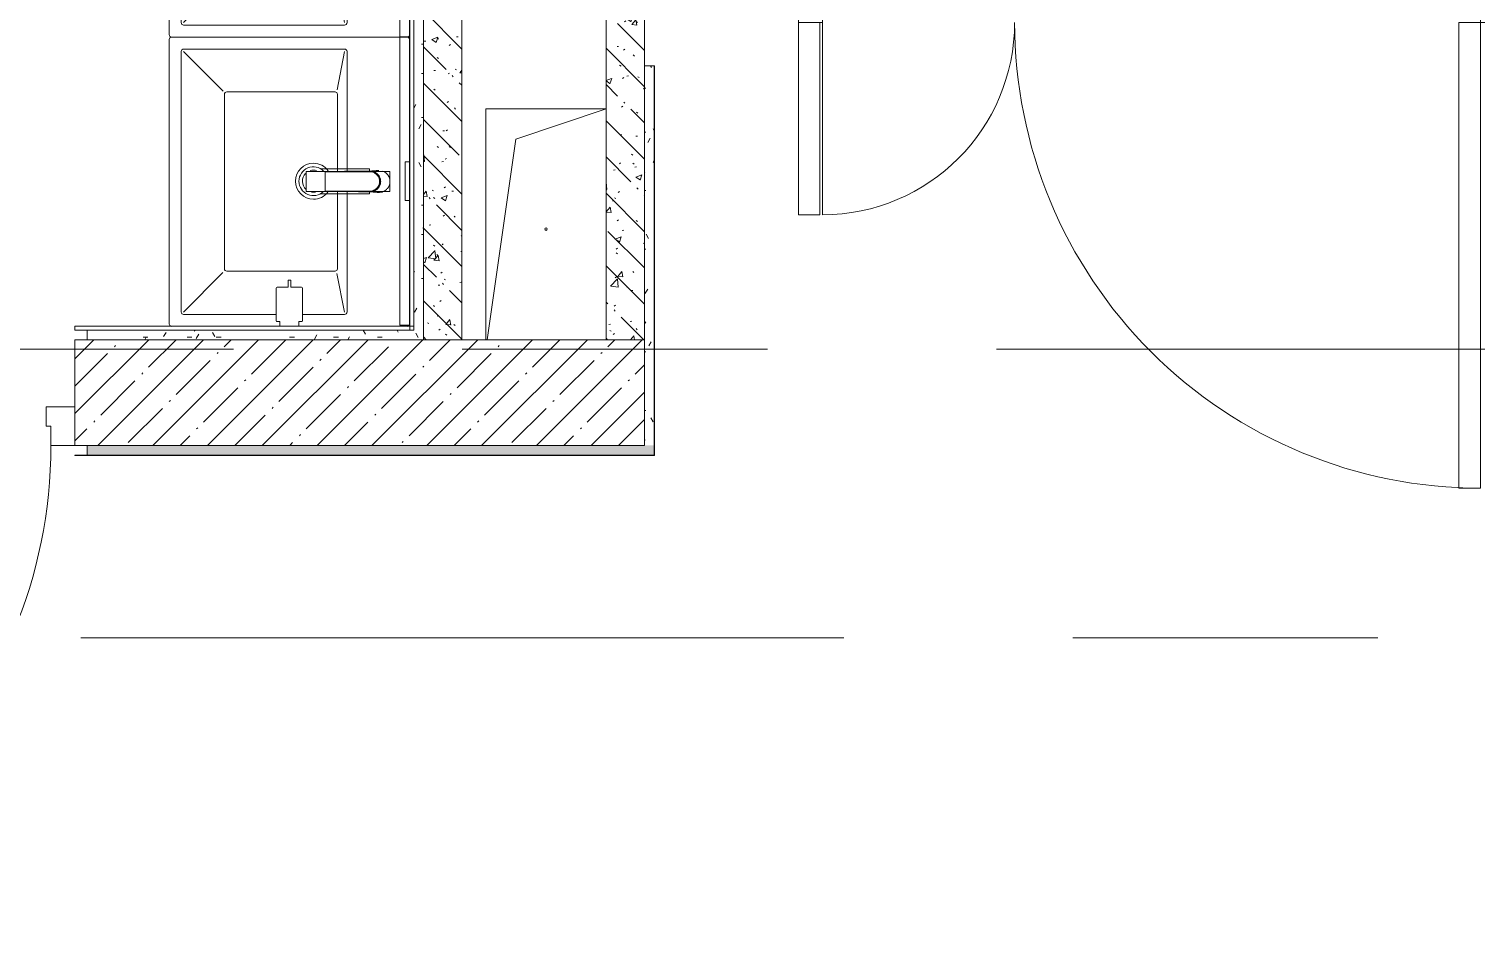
# Model space of a CAD drawing. Header units: millimetres. Extents: x 35881 to 234190, y -8553 to 29063.
# Drawn here: x 44629 to 47640, y 9900 to 11767 of the extents above; entities that cross this region are included whole.
import ezdxf

# ---------------------------------------------------------------- set-up
doc = ezdxf.new("R2010")
doc.units = ezdxf.units.MM
doc.linetypes.add('Осевая', pattern=[3175, 635, -476.25, 1587.5, -476.25])
for name, color, linetype, lineweight in [('0-1', 7, 'Continuous', 9), ('A-DETL-GENF', 7, 'Continuous', 9), ('A-DOOR', 7, 'Continuous', 9), ('A-DOOR-1', 7, 'Continuous', 13), ('A-DOOR-FRAM', 7, 'Continuous', 13), ('A-GENM', 7, 'Continuous', 9), ('A-WALL', 7, 'Continuous', 9), ('I-WALL', 7, 'Continuous', 9), ('P-SANR-FIXT', 7, 'Continuous', 9), ('Оси-2', 7, 'Осевая', 9)]:
    doc.layers.add(name, color=color, linetype=linetype, lineweight=lineweight)
for name, color, linetype, lineweight, true_color in [('A-WALL-1', 7, 'Continuous', 9, 0x3c3c3c), ('A-WALL-FNSH-1', 7, 'Continuous', 9, 0x3c3c3c), ('I-FURN-1', 7, 'Continuous', 9, 0xf0f0f0)]:
    doc.layers.add(name, color=color, linetype=linetype, lineweight=lineweight, true_color=true_color)
pattern_1 = [(135, (0, 0), (-75.43415, -75.43415), [106.68, -17.78, 3.556, -17.78]), (135, (0, 75.39), (-75.43415, -75.43415), []), (50, (0, 0), (127.52922, -11.15758), [13.335, -146.685]), (355, (0, 0), (-24.66966, 133.74002), [10.668, -117.348]), (100.451, (10.63, -0.93), (102.85973, 122.58178), [11.333, -124.663]), (46.184, (0, 35.56), (189.75516, -29.43036), [20.002, -220.027]), (96.636, (15.81, 33.1), (166.1822, 173.1996), [17, -186.995]), (351.184, (0, 35.56), (166.1839, 173.1976), [16.002, -176.022]), (21, (17.78, 26.67), (106.13027, -71.58603), [13.335, -146.685]), (326, (17.78, 26.67), (43.26188, 128.93175), [10.668, -117.348]), (71.451, (26.62, 20.7), (149.39198, 57.34505), [11.333, -124.663]), (37.5, (0, 0), (2.16223, 59.188357), [3.353, -112.573, 3.353, -115.773, -117.792]), (37.5, (0, 0), (2.16223, 59.188357), [-235.052, 3.353, -114.44]), (7.5, (0, 0), (46.77386, 70.12615), [3.353, -64.567, 3.353, -109.906, -44.894]), (7.5, (0, 0), (46.77386, 70.12615), [-181.178, 3.353, -41.542]), (327.5, (-39.65, 0), (94.91367, -4.010093), [3.353, -41.097, 3.353, -135.331, -184.023]), (327.5, (-39.65, 0), (94.91367, -4.010093), [-183.134, 3.353, -180.67]), (317.5, (-57.43, 0), (103.69057, 17.79882), [3.353, -54.432, 3.353, -88.748, -130.683]), (317.5, (-57.43, 0), (103.69057, 17.79882), [-149.885, 3.353, -127.33])]
pattern_2 = [(0, (0, 0), (121.92, 30.48), [10.058, -81.382, 10.058, -81.382, -487.68]), (0, (0, 0), (121.92, 30.48), [-182.88, 10.058, -172.822, 10.058, -81.382, -213.36]), (0, (0, 0), (121.92, 30.48), [-457.2, 10.058, -50.902, 10.058, -142.342]), (120, (45.72, 15.24), (-87.356454, 90.345817), [10.058, -81.382, 10.058, -81.382, -487.68]), (120, (45.72, 15.24), (-87.356454, 90.345817), [-182.88, 10.058, -172.822, 10.058, -81.382, -213.36]), (120, (45.72, 15.24), (-87.356454, 90.345817), [-457.2, 10.058, -50.902, 10.058, -142.342]), (240, (60.96, 76.2), (-34.563546, -120.825817), [10.058, -81.382, 10.058, -81.382, -487.68]), (240, (60.96, 76.2), (-34.563546, -120.825817), [-182.88, 10.058, -172.822, 10.058, -81.382, -213.36]), (240, (60.96, 76.2), (-34.563546, -120.825817), [-457.2, 10.058, -50.902, 10.058, -142.342])]

# ---------------------------------------------------------------- blocks, each defined once
blk = doc.blocks.new('110_Дверь_СКБ_1Ст_Внутренняя1 - Д-11 1100x2100h_кладовые _все__ коридор _между помещениями блока столовой__ моечные _все_-32089417-План размещения напольных электротехнических лючков и розеток 1 этажа в осях 12-23')
at = {"layer": 'A-DOOR'}
blk.add_arc((512.5, 110), 1000, 90, 180, dxfattribs=at)
at = {"layer": 'A-DOOR-1'}
for p, q in [((512.5, 1110), (472.5, 1110)), ((472.5, 110), (472.5, 1110)), ((512.5, 1110), (512.5, 110)), ((512.5, 110), (472.5, 110))]:
    blk.add_line(p, q, dxfattribs=at)
at = {"layer": 'A-DOOR-FRAM'}
for p, q in [((-537.5, 110), (-537.5, 30)), ((-537.5, 110), (-487.5, 110)), ((-487.5, 110), (-487.5, 70)), ((512.5, 110), (512.5, 70)), ((512.5, 110), (562.5, 110)), ((562.5, 110), (562.5, 30)), ((-477.5, 70), (-487.5, 70)), ((-477.5, 70), (-477.5, 30)), ((502.5, 70), (502.5, 30)), ((512.5, 70), (502.5, 70)), ((-537.5, 30), (-477.5, 30)), ((502.5, 30), (562.5, 30))]:
    blk.add_line(p, q, dxfattribs=at)
blk = doc.blocks.new('GM_Отверстие прямоугольное _в плите_ - Отверстие-V52-План размещения напольных электротехнических лючков и розеток 1 этажа в осях 12-23')
at = {"layer": 'A-GENM'}
for p, q in [((-125, -230), (-125, 250)), ((-125, 250), (125, 250)), ((125, 250), (-125, 250)), ((-125, 250), (-125, -230)), ((-62.5, 187.5), (125, 250)), ((-122.1, -230), (-62.5, 187.5))]:
    blk.add_line(p, q, dxfattribs=at)
for start, end in [(360, 180), (180, 360)]:
    blk.add_arc((0, 0), 2.5, start, end, dxfattribs=at)
blk = doc.blocks.new('зеркало круглое600д - 1_22д зеркало круглое d600-V194-План размещения напольных электротехнических лючков и розеток 1 этажа в осях 12-23')
at = {"layer": 'I-FURN-1'}
for p, q in [((-300, 0), (300, 0)), ((300, 0), (-300, 0)), ((-300, 0), (-300, -20)), ((-300, -20), (300, -20)), ((300, -20), (-300, -20)), ((300, -20), (300, 0))]:
    blk.add_line(p, q, dxfattribs=at)
blk = doc.blocks.new('сифон - Для раковины-V208-План размещения напольных электротехнических лючков и розеток 1 этажа в осях 12-23')
at = {"layer": 'P-SANR-FIXT'}
for p, q in [((200, 40), (191.1, 40)), ((191.1, 0.3), (191.1, 40)), ((200, 40), (200, 0.3)), ((116.7, 26), (15, 26)), ((116.7, 26), (116.7, 20.6)), ((191.1, -40), (191.1, 0)), ((200, 0), (200, -40)), ((15, -26), (116.7, -26)), ((116.7, -22.5), (116.7, -26)), ((191.1, -40), (200, -40))]:
    blk.add_line(p, q, dxfattribs=at)
for start, end in [(45, 180), (180, 313.886)]:
    blk.add_arc((0, 0), 30, start, end, dxfattribs=at)
blk = doc.blocks.new('раковина - 400 x 500mm-30602016-План размещения напольных электротехнических лючков и розеток 1 этажа в осях 12-23')
at = {"layer": 'P-SANR-FIXT'}
for p, q in [((-244.5, 500), (347.5, 500)), ((352.5, 495), (352.5, 20)), ((-224.5, 277.5), (-224.5, 470)), ((-219.5, 475), (322.5, 475)), ((-219.5, 470), (-137.6, 388.1)), ((322.5, 470), (240.2, 387.7)), ((327.5, 470), (327.5, 135)), ((-134.5, 155), (-134.5, 380)), ((-129.5, 385), (233.5, 385)), ((238.5, 155), (238.5, 380)), ((-224.5, 135), (-224.5, 222.5)), ((-219.5, 135), (-139.5, 151)), ((31, 130), (-219.5, 130)), ((-126, 150), (-129.5, 150)), ((31, 150), (-126, 150)), ((233.5, 150), (73, 150)), ((322.5, 130), (73, 130)), ((322.5, 135), (242.8, 150.5)), ((352.5, 20), (352.5, 5)), ((347.2, 0), (-244.5, 0))]:
    blk.add_line(p, q, dxfattribs=at)
for centre, radius, start, end in [((-244.5, 495), 5, 90, 169.4067), ((347.5, 495), 5, 0, 90), ((-219.5, 470), 5, 90, 180), ((322.5, 470), 5, 0, 90), ((-129.5, 380), 5, 90, 180), ((233.5, 380), 5, 0, 90), ((52.6, 199.9), 37.5, 0, 180), ((52.6, 199.9), 23, 45, 138.3565), ((52.6, 199.9), 37.5, 180, 232.9401), ((52.6, 199.9), 23, 170.0843, 180), ((52.6, 199.9), 23, 180, 189.9164), ((52.6, 199.9), 37.5, 305.0828, 0), ((52.6, 199.9), 23, 0, 16.8042), ((52.6, 199.9), 23, 343.1982, 0), ((-129.5, 155), 5, 180, 270), ((233.5, 155), 5, 270, 0), ((-219.5, 135), 5, 180, 270), ((322.5, 135), 5, 270, 360), ((-244.5, 5), 5, 190.5933, 225), ((-244.5, 5), 5, 237.2509, 270), ((347.5, 5), 5, 270, 360)]:
    blk.add_arc(centre, radius, start, end, dxfattribs=at)
blk = doc.blocks.new('смеситель для раковины - Default-V209-План размещения напольных электротехнических лючков и розеток 1 этажа в осях 12-23')
at = {"layer": '0-1'}
for p, q in [((-20.7, -16.7), (-20.7, -17.2)), ((-20.3, -15.8), (-20.3, -19.4)), ((20.3, -19.4), (20.3, -15.8)), ((20.8, -17.2), (20.8, -16.7)), ((22.8, -2.9), (21.7, -15.4)), ((-20.3, -111.8), (20.3, -111.8)), ((-21, -151.6), (21, -151.6))]:
    blk.add_line(p, q, dxfattribs=at)
at = {"layer": '0-1', "flags": 128}
for points in [[(-21.7, -15.4), (-22.3, -8.3), (-22.8, -2.9)], [(-21, -89.3), (-21, -88.6), (-21, -88.2), (-21, -88), (-21, -88)], [(21, -88.3), (21, -88.3), (21, -88.5), (21, -88.9), (21, -89.1)]]:
    blk.add_lwpolyline(points, dxfattribs=at)
at = {"layer": 'P-SANR-FIXT'}
for p, q in [((-21, -151.6), (-21, 23)), ((-21, 23), (21, 23)), ((21, 23), (21, -151.6)), ((-20.3, -109.7), (-20.3, -111.8)), ((-20.3, -111.8), (-20.3, -111.8)), ((20.3, -111.8), (20.3, -109.7)), ((20.3, -111.8), (20.3, -111.8)), ((21, -151.6), (-21, -151.6))]:
    blk.add_line(p, q, dxfattribs=at)
at = {"layer": 'P-SANR-FIXT', "flags": 128}
for points in [[(21.1, -17.1), (21.5, -12.3), (22, -7.6), (22.4, -2.9), (22.9, 1.8)], [(22.9, 1.8), (22.4, -2.9), (22, -7.6), (21.5, -12.3), (21.1, -17.1)], [(-20.3, -18.4), (-20.3, -17.1), (-20.3, -15.8)], [(-20.3, -109.7), (-20.3, -60.2), (-20.3, -19.4)], [(20.3, -15.8), (20.3, -17.1), (20.3, -18.4)], [(20.3, -19.4), (20.3, -60.2), (20.3, -109.7)], [(21, -17.1), (21, -16.6), (21, -16.1), (21, -15.6), (21, -15.1)], [(21, -37.9), (21, -32.7), (21, -27.5), (21, -22.3), (21, -17.1)], [(-21, -37.9), (-21, -91), (-21, -144)], [(21, -144), (21, -91), (21, -37.9)]]:
    blk.add_lwpolyline(points, dxfattribs=at)
at = {"layer": 'P-SANR-FIXT'}
for centre, major_axis, ratio, start_param, end_param in [((0, -17.2), (20.8, 0), 0.98634, 1.013087, 2.128653), ((-9809.3, -72.1), (9788.3, 0.5), 0.986286, 0.003489, 0.005645), ((0, -17.2), (-20.8, 0), 0.98634, 6.029227, 6.283185), ((0, -17.2), (20.8, 0), 0.98634, 3.141593, 3.222501), ((0, -17.2), (20.8, 0), 0.98634, 2.513274, 2.57608), ((0, -17.2), (20.8, 0), 0.98634, 0.56555, 0.628319), ((0, -17.2), (20.8, 0), 0.98634, 0, 0.254049), ((0, -17.2), (20.8, 0), 0.98634, 6.202274, 6.283185)]:
    blk.add_ellipse(centre, major_axis=major_axis, ratio=ratio, start_param=start_param, end_param=end_param, dxfattribs=at)
for points, knots in [([(-21.7, 7.4), (-21.2, 8.6), (-20.2, 11.1), (-18, 14.3), (-15.3, 17.2), (-12.2, 19.6), (-8.7, 21.4), (-5.4, 22.4), (-2.5, 22.9), (0.8, 23.1), (4.8, 22.7), (8.8, 21.3), (11.6, 19.8), (13.7, 18.4), (15.6, 16.8), (17.8, 14.5), (21.2, 9.7), (22.5, 5.1), (22.9, 1.8)], [0.1111111, 0.1111111, 0.1111111, 0.1111111, 0.1666667, 0.2222222, 0.2777778, 0.3333333, 0.3888889, 0.4444444, 0.4791667, 0.5138889, 0.5833333, 0.6527778, 0.6875, 0.7222222, 0.7569444, 0.7916667, 0.8611111, 1, 1, 1, 1]), ([(-21, -15), (-20.9, -13.9), (-20.5, -11.7), (-19.3, -8.4), (-17.6, -5.5), (-14.7, -1.9), (-10.1, 1.7), (-4.5, 3.5), (0, 3.8), (3.4, 3.6), (6.8, 2.8), (11.1, 0.9), (14.8, -1.9), (17.6, -5.5), (19.3, -8.5), (20.5, -11.7), (20.9, -14), (21, -15.1)], [0, 0, 0, 0, 0.055556, 0.111111, 0.166667, 0.222222, 0.333333, 0.444444, 0.5, 0.555556, 0.611111, 0.666667, 0.777778, 0.833333, 0.888889, 0.944444, 1, 1, 1, 1]), ([(-20.3, -15.8), (-20.3, -13.7), (-19.8, -10.7), (-17.9, -6.9), (-16.3, -4.7), (-14.8, -3.1), (-13, -1.5), (-11.1, -0.2), (-9, 0.8), (-7.3, 1.5), (-5.5, 2), (-3.5, 2.4), (-1.4, 2.7), (1, 2.7), (3.3, 2.5), (5.5, 2), (7.7, 1.3), (9.8, 0.4), (11.7, -0.6), (13.5, -1.9), (15.1, -3.4), (16.9, -5.4), (19.5, -9.5), (20.3, -13.2), (20.3, -15.8)], [0, 0, 0, 0, 0.111111, 0.166667, 0.222222, 0.25, 0.277778, 0.333333, 0.361111, 0.388889, 0.416667, 0.444444, 0.479167, 0.513889, 0.548611, 0.583333, 0.618056, 0.652778, 0.6875, 0.722222, 0.756944, 0.791667, 0.861111, 1, 1, 1, 1]), ([(-20.3, -19.4), (-20.3, -18.2), (-20.2, -15.9), (-19.3, -12.3), (-18, -9.6), (-16.8, -7.5), (-15.7, -6.1), (-14.5, -4.7), (-12.8, -3), (-9.4, -0.5), (-3.7, 1.7), (2.4, 1.7), (7.1, 0.4), (10.9, -1.5), (13.6, -3.7), (15.4, -5.7), (16.5, -7.1), (17.8, -9), (18.9, -11.5), (20, -15), (20.3, -17.7), (20.3, -19.4)], [0, 0, 0, 0, 0.055556, 0.111111, 0.166667, 0.194444, 0.222222, 0.25, 0.277778, 0.333333, 0.444444, 0.555556, 0.611111, 0.666667, 0.75, 0.770833, 0.791667, 0.833333, 0.875, 0.916667, 1, 1, 1, 1]), ([(-22.6, -3.6), (-22.5, -4.2), (-22.4, -5.3), (-22.1, -7.6), (-21.9, -9.3), (-21.6, -11.8), (-21.5, -13.7), (-21.3, -15.4), (-21.2, -16.5), (-21.1, -17.1)], [0.2, 0.2, 0.2, 0.2, 0.3, 0.4, 0.6, 0.7, 0.8, 0.9, 1, 1, 1, 1]), ([(-21.8, -13.9), (-21.9, -12.9), (-22, -10.9), (-22.2, -8.4), (-22.3, -6.9), (-22.4, -5.5), (-22.5, -4.4), (-22.6, -3.8), (-22.6, -3.6)], [0, 0, 0, 0, 0.125, 0.25, 0.375, 0.5, 0.625, 0.6821513, 0.6821513, 0.6821513, 0.6821513]), ([(-21, -88.1), (-21, -84.5), (-21, -78.9), (-21.1, -72.5), (-21.1, -68.8), (-21.1, -66.1), (-21.1, -63.2), (-21.1, -59.3), (-21.1, -54.3), (-21.2, -48.8), (-21.2, -44.2), (-21.2, -41), (-21.3, -38.7), (-21.3, -37), (-21.3, -35.6), (-21.3, -34.5), (-21.3, -33.4), (-21.4, -31.8), (-21.4, -30), (-21.4, -27.9), (-21.5, -25.2), (-21.5, -22.1), (-21.6, -18.9), (-21.7, -16.1), (-21.8, -14.6), (-21.8, -13.9)], [0, 0, 0, 0, 0.083333, 0.125, 0.145833, 0.166667, 0.1875, 0.208333, 0.25, 0.291667, 0.333333, 0.375, 0.416667, 0.458333, 0.479167, 0.5, 0.520833, 0.541667, 0.583333, 0.625, 0.666667, 0.75, 0.833333, 0.916667, 1, 1, 1, 1]), ([(21.8, -13.9), (21.8, -14.6), (21.7, -16.1), (21.6, -18.9), (21.5, -22.1), (21.5, -25.2), (21.4, -27.9), (21.4, -30), (21.4, -31.8), (21.3, -33.4), (21.3, -34.5), (21.3, -35.6), (21.3, -37), (21.3, -38.7), (21.3, -41), (21.2, -44.2), (21.2, -48.8), (21.2, -54.3), (21.1, -59.3), (21.1, -63.2), (21.1, -66.1), (21.1, -68.8), (21.1, -72.5), (21, -78.9), (21, -84.5), (21, -88.1)], [0, 0, 0, 0, 0.083333, 0.166667, 0.25, 0.333333, 0.375, 0.416667, 0.458333, 0.479167, 0.5, 0.520833, 0.541667, 0.583333, 0.625, 0.666667, 0.708333, 0.75, 0.791667, 0.8125, 0.833333, 0.854167, 0.875, 0.916667, 1, 1, 1, 1]), ([(22.9, -0.3), (22.9, -0.4), (22.9, -0.8), (22.8, -1.5), (22.7, -2.4), (22.6, -3.4), (22.5, -4.5), (22.4, -5.5), (22.2, -6.9), (22, -8.7), (21.8, -10.8), (21.6, -12.5), (21.4, -13.9), (21.3, -15), (21.2, -16), (21.1, -16.7), (21.1, -17.1)], [0, 0, 0, 0, 0.03125, 0.0625, 0.125, 0.1875, 0.25, 0.3125, 0.375, 0.5, 0.625, 0.75, 0.8125, 0.875, 0.9375, 1, 1, 1, 1]), ([(21.8, -13.9), (21.8, -15.1), (21.7, -16.8), (21.3, -18.6), (21.1, -19.2)], [0, 0, 0, 0, 0.1111111, 0.1793104, 0.1793104, 0.1793104, 0.1793104]), ([(22.9, -0.3), (22.9, -0.8), (22.8, -2), (22.6, -3.7), (22.4, -5.2), (22.3, -6.4), (22.2, -7.3), (22.2, -8.4), (22, -10), (21.9, -11.9), (21.8, -13.3), (21.8, -13.9)], [0, 0, 0, 0, 0.166667, 0.333333, 0.5, 0.583333, 0.666667, 0.75, 0.833333, 0.916667, 1, 1, 1, 1]), ([(-21, -144), (-21, -144.4), (-21, -145.2), (-21, -146.9), (-21, -148.7), (-21, -150.5), (-21, -151.5), (-21, -151.7), (-21, -151.6)], [0, 0, 0, 0, 0.0555556, 0.1111111, 0.2222222, 0.3333333, 0.4444444, 0.5555556, 0.5555556, 0.5555556, 0.5555556]), ([(21, -151.6), (21, -151.7), (21, -151.5), (21, -150.5), (21, -148.7), (21, -146.9), (21, -145.2), (21, -144.4), (21, -144)], [0.4444444, 0.4444444, 0.4444444, 0.4444444, 0.5555556, 0.6666667, 0.7777778, 0.8888889, 0.9444444, 1, 1, 1, 1])]:
    blk.add_open_spline(points, degree=3, knots=knots, dxfattribs=at)
for points in [[(22.9, 0.8), (22.9, 0.4), (22.9, 0.1), (22.9, -0.3)], [(-22.8, -3), (-22.9, -2.1), (-22.9, -1.2), (-22.9, -0.3)], [(-22.9, -0.3), (-22.8, -1.3), (-22.7, -2.4), (-22.6, -3.4)], [(-22.5, -5.4), (-22.6, -4.7), (-22.7, -4.1), (-22.8, -3.4)], [(-21.1, -19.2), (-21.5, -17.5), (-21.8, -15.7), (-21.8, -13.9)], [(-21, -15), (-21, -15.3), (-21.1, -16), (-21.1, -16.7), (-21.1, -17.1)], [(21, -15.1), (21, -15.4), (21.1, -16.1), (21.1, -16.7), (21.1, -17.1)], [(21.1, -17.1), (21.1, -18.8), (21.1, -22.3), (21.1, -27.5), (21, -32.7), (21, -36.1), (21, -37.9)], [(21.1, -17.1), (21.2, -15.7), (21.5, -12.9), (22, -8.7), (22.5, -4.5), (22.8, -1.7), (22.9, -0.3)], [(22.9, -0.3), (23, -2.6), (22.7, -4.8), (22.1, -7)]]:
    blk.add_open_spline(points, degree=3, dxfattribs=at)
blk = doc.blocks.new('раковина - 400 x 500mm-V210-План размещения напольных электротехнических лючков и розеток 1 этажа в осях 12-23')
at = {"layer": 'P-SANR-FIXT'}
for p, q in [((347.5, 0), (-244.5, 0)), ((-249.5, -5), (-249.5, -495)), ((352.5, -20), (352.5, -5)), ((352.5, -495), (352.5, -20)), ((-224.5, -135), (-224.5, -470)), ((31, -130), (-219.5, -130)), ((-219.5, -135), (-139.5, -151)), ((-126, -150), (-129.5, -150)), ((31, -150), (-126, -150)), ((322.5, -130), (73, -130)), ((233.5, -150), (73, -150)), ((322.5, -135), (242.8, -150.5)), ((327.5, -470), (327.5, -135)), ((-134.5, -155), (-134.5, -380)), ((238.5, -155), (238.5, -380)), ((-219.5, -470), (-137.6, -388.1)), ((-129.5, -385), (233.5, -385)), ((322.5, -470), (240.2, -387.7)), ((-219.5, -475), (322.5, -475)), ((-244.5, -500), (347.5, -500))]:
    blk.add_line(p, q, dxfattribs=at)
for centre, radius, start, end in [((-244.5, -5), 5, 90, 134.153), ((347.5, -5), 5, 13.7658, 90), ((-244.5, -5), 5, 135, 180), ((-219.5, -135), 5, 90, 180), ((-129.5, -155), 5, 90, 180), ((233.5, -155), 5, 0, 90), ((322.5, -135), 5, 0, 90), ((52.6, -199.9), 37.5, 127.0599, 180), ((52.6, -199.9), 37.5, 360, 54.9172), ((52.6, -199.9), 37.5, 180, 360), ((52.6, -199.9), 23, 170.0836, 180), ((52.6, -199.9), 23, 180, 189.9157), ((52.6, -199.9), 23, 360, 16.8018), ((52.6, -199.9), 23, 343.1958, 360), ((52.6, -199.9), 23, 221.6435, 315), ((-129.5, -380), 5, 180, 270), ((233.5, -380), 5, 270, 360), ((-219.5, -470), 5, 180, 270), ((322.5, -470), 5, 270, 0), ((-244.5, -495), 5, 180, 270), ((347.5, -495), 5, 270, 0)]:
    blk.add_arc(centre, radius, start, end, dxfattribs=at)
blk = doc.blocks.new('TOY_Диспансер мыло - Дозатор Elegance new 11654 019001 хром-33483396-План размещения напольных электротехнических лючков и розеток 1 этажа в осях 12-23')
at = {"layer": 'A-GENM'}
for p, q in [((127.9, 100.1), (122.2, 100.1)), ((122.2, 100.1), (122.2, 85.2)), ((127.9, 85.2), (127.9, 100.1)), ((97.5, 83.2), (97.5, 15.5)), ((122.2, 85.2), (99.5, 85.2)), ((150.5, 85.2), (127.9, 85.2)), ((152.5, 15.5), (152.5, 83.2)), ((99.5, 13.5), (105, 13.5)), ((105, 13.5), (105, 4)), ((145, 4), (145, 13.5)), ((145, 13.5), (150.5, 13.5))]:
    blk.add_line(p, q, dxfattribs=at)
for centre, start, end in [((99.5, 83.2), 90, 180), ((150.5, 83.2), 0, 90), ((99.5, 15.5), 180, 270), ((150.5, 15.5), 270, 360)]:
    blk.add_arc(centre, 2, start, end, dxfattribs=at)
blk = doc.blocks.new('Дверь_Витражная_остекление_ - В-9-32786634-План размещения напольных электротехнических лючков и розеток 1 этажа в осях 12-23')
at = {"layer": 'A-DETL-GENF'}
for p, q in [((-639.5, 989), (-684.5, 989)), ((-684.5, 989), (-684.5, 20)), ((-639.5, 20), (-639.5, 989)), ((734.5, 420), (689.5, 420)), ((689.5, 420), (689.5, 20)), ((734.5, 20), (734.5, 420)), ((-684.5, 20), (-639.5, 20))]:
    blk.add_line(p, q, dxfattribs=at)
at = {"layer": 'A-DOOR'}
for p, q in [((-684.5, 989), (-684.5, 20)), ((684.5, 420), (684.5, 20))]:
    blk.add_line(p, q, dxfattribs=at)
for centre, radius, start, end in [((-684.5, 20), 969, 360, 90), ((684.5, 20), 400, 90, 180)]:
    blk.add_arc(centre, radius, start, end, dxfattribs=at)
at = {"layer": 'A-DOOR-1'}
for p, q in [((-684.5, 20), (-734.5, 20)), ((-734.5, 20), (-734.5, -20)), ((-684.5, -20), (-684.5, 20)), ((734.5, 20), (684.5, 20)), ((684.5, 20), (684.5, -20)), ((734.5, -20), (734.5, 20)), ((-734.5, -20), (-684.5, -20)), ((684.5, -20), (734.5, -20))]:
    blk.add_line(p, q, dxfattribs=at)

msp = doc.modelspace()

# ---------------------------------------------------------------- hatches: boundary and pattern name
at = {"layer": 'I-WALL'}
h = msp.add_hatch(dxfattribs=at)
h.set_pattern_fill('FP_58', color=256, style=0, pattern_type=2)
h.set_pattern_definition(pattern_2)
h.paths.add_polyline_path([(45450, 11120), (45450, 13640), (45430, 13640), (45430, 11120)])
h = msp.add_hatch(dxfattribs=at)
h.set_pattern_fill('FP_22', color=256, style=0, pattern_type=2)
h.set_pattern_definition(pattern_1)
h.paths.add_polyline_path([(45830, 11120), (45910, 11120), (45910, 13640), (45830, 13640), (45830, 12398.6)])
h = msp.add_hatch(dxfattribs=at)
h.set_pattern_fill('FP_22', color=256, style=0, pattern_type=2)
h.set_pattern_definition(pattern_1)
h.paths.add_polyline_path([(45530, 11120), (45530, 13560), (45450, 13560), (45450, 11120)])
h = msp.add_hatch(dxfattribs=at)
h.set_pattern_fill('FP_58', color=256, style=0, pattern_type=2)
h.set_pattern_definition(pattern_2)
h.paths.add_polyline_path([(45930, 10900), (45930, 11690), (45910, 11690), (45910, 10900)])
h = msp.add_hatch(dxfattribs=at)
h.set_pattern_fill('FP_58', color=256, style=0, pattern_type=2)
h.set_pattern_definition(pattern_2)
h.paths.add_polyline_path([(45430, 11120), (45430, 11140), (44750, 11140), (44750, 11120)])
h.paths.add_polyline_path([(42760, 11120), (43600, 11120), (43600, 11140), (42760, 11140)])
h = msp.add_hatch(dxfattribs=at)
h.set_pattern_fill('FP_1', color=256, style=0, pattern_type=2)
h.set_pattern_definition([(45, (0, 0), (-57.02463, 57.02463), []), (45, (57.025, 0), (-57.02463, 57.02463), [100.806, -20.161, 3.353, -16.808])])
h.paths.add_polyline_path([(44725, 10900), (45910, 10900), (45910, 11120), (44725, 11120)])
h.paths.add_polyline_path([(42626.2, 10900), (43625, 10900), (43625, 11120), (42380, 11120), (42380, 10900)])
h = msp.add_hatch(dxfattribs=at)
h.set_pattern_fill('FP_58', color=256, style=0, pattern_type=2)
h.set_pattern_definition(pattern_2)
h.paths.add_polyline_path([(45930, 10880), (45930, 10900), (44750, 10900), (44750, 10880), (45535.7, 10880)])
h.paths.add_polyline_path([(42400, 10880), (43600, 10880), (43600, 10900), (42400, 10900)])

# ---------------------------------------------------------------- linework, layer by layer
at = {"layer": 'A-WALL'}
for p, q in [((45430, 11140), (45430, 13640)), ((45422, 11140), (45430, 11140))]:
    msp.add_line(p, q, dxfattribs=at)
at = {"layer": 'A-WALL-1'}
for p, q in [((45450, 13640), (45450, 11120)), ((45530, 11120), (45530, 13560)), ((45830, 13560), (45830, 11120)), ((45910, 11910), (45910, 10900)), ((45930, 11690), (45910, 11690)), ((45930, 10880), (45930, 11690)), ((45422, 11140), (44750, 11140)), ((44750, 11140), (44750, 11120)), ((45910, 11120), (44725, 11120)), ((44725, 11120), (44725, 10900)), ((45910, 10900), (44725, 10900)), ((44750, 10900), (44750, 10880))]:
    msp.add_line(p, q, dxfattribs=at)
at = {"layer": 'A-WALL-FNSH-1'}
for p, q in [((45422, 13660), (45422, 11140)), ((45931, 11690), (45930, 11690)), ((45931, 10879), (45931, 11690)), ((45430, 11148), (44725, 11148)), ((44725, 11148), (44725, 11140)), ((44725, 11140), (44750, 11140)), ((45930, 10880), (44725, 10880)), ((44725, 10880), (44725, 10879)), ((44725, 10879), (45931, 10879))]:
    msp.add_line(p, q, dxfattribs=at)
at = {"layer": 'Оси-2'}
for p, q in [((39180.8, 11100), (82200, 11100)), ((40450.8, 10500), (82200, 10500))]:
    msp.add_line(p, q, dxfattribs=at)

# ---------------------------------------------------------------- block references
at = {"layer": 'A-DOOR', "rotation": 180}
for name, p in [('Дверь_Витражная_остекление_ - В-9-32786634-План размещения напольных электротехнических лючков и розеток 1 этажа в осях 12-23', (46964.5, 11800)), ('110_Дверь_СКБ_1Ст_Внутренняя1 - Д-11 1100x2100h_кладовые _все__ коридор _между помещениями блока столовой__ моечные _все_-32089417-План размещения напольных электротехнических лючков и розеток 1 этажа в осях 12-23', (44187.5, 11010))]:
    msp.add_blockref(name, p, dxfattribs=at)
at = {"layer": 'A-GENM'}
msp.add_blockref('GM_Отверстие прямоугольное _в плите_ - Отверстие-V52-План размещения напольных электротехнических лючков и розеток 1 этажа в осях 12-23', (45705, 11350), dxfattribs=at)
at = {"layer": 'I-FURN-1', "rotation": 89.99999999999962}
for p in [(45401, 12050.1), (45401, 11450.1)]:
    msp.add_blockref('зеркало круглое600д - 1_22д зеркало круглое d600-V194-План размещения напольных электротехнических лючков и розеток 1 этажа в осях 12-23', p, dxfattribs=at)
at = {"layer": 'P-SANR-FIXT'}
for name, p, rotation in [('раковина - 400 x 500mm-V210-План размещения напольных электротехнических лючков и розеток 1 этажа в осях 12-23', (45421, 12102.1), 269.9999999999997), ('раковина - 400 x 500mm-30602016-План размещения напольных электротехнических лючков и розеток 1 этажа в осях 12-23', (45421, 11397.1), 89.99999999999973), ('смеситель для раковины - Default-V209-План размещения напольных электротехнических лючков и розеток 1 этажа в осях 12-23', (45357.3, 11449.2), 270.0000000000004)]:
    msp.add_blockref(name, p, dxfattribs=dict(at, rotation=rotation))
for name, p in [('сифон - Для раковины-V208-План размещения напольных электротехнических лючков и розеток 1 этажа в осях 12-23', (45221, 11449.7)), ('TOY_Диспансер мыло - Дозатор Elegance new 11654 019001 хром-33483396-План размещения напольных электротехнических лючков и розеток 1 этажа в осях 12-23', (45046, 11144))]:
    msp.add_blockref(name, p, dxfattribs=at)

doc.saveas('drawing.dxf')
